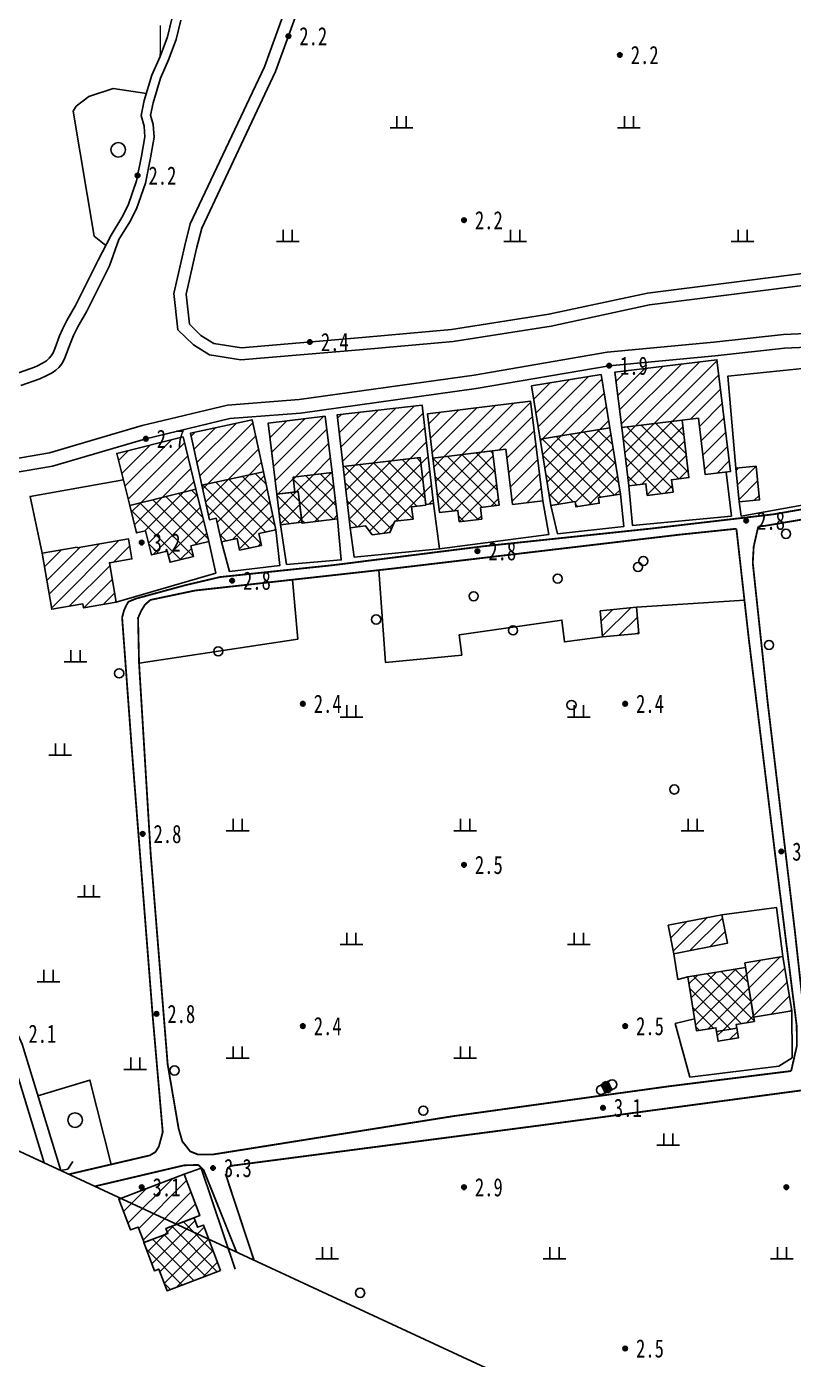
# Model space of a CAD drawing. Header units: metres. Extents: x 494039 to 619385, y 3351420 to 3402703.
# Drawn here: x 588508.8 to 588677.4, y 3392851.3 to 3393144.3 of the extents above; entities that cross this region are included whole.
import ezdxf
from ezdxf.enums import TextEntityAlignment as Align

# ---------------------------------------------------------------- set-up
doc = ezdxf.new("R2010")
doc.units = ezdxf.units.M
for name, pattern in [('2450', [0]), ('8521', [0]), ('8522', [0]), ('9610', [0])]:
    doc.linetypes.add(name, pattern=pattern)
for name, color, linetype in [('210100', 130, 'Continuous'), ('310300', 8, 'Continuous'), ('310500', 8, 'Continuous'), ('380202', 8, '2450'), ('420500', 8, 'Continuous'), ('430300', 8, 'Continuous'), ('510301', 8, 'Continuous'), ('510402', 8, 'Continuous'), ('720100', 8, 'Continuous'), ('760201', 8, '8521'), ('760202', 8, '8522'), ('810100', 8, '9610'), ('810302', 8, 'Continuous'), ('810501', 8, 'Continuous'), ('范围线', 8, 'Continuous')]:
    doc.layers.add(name, color=color, linetype=linetype)
doc.layers.add('710101', color=8, linetype='Continuous', lineweight=0)
pattern_1 = [(45, (0, 0), (-1.767766953, 1.767766953), []), (135, (0, 0), (-1.767766953, -1.767766953), [])]
pattern_2 = [(45, (0, 0), (-1.767766953, 1.767766953), [])]

# ---------------------------------------------------------------- blocks, each defined once
blk = doc.blocks.new('gc170')
at = {"linetype": 'Continuous'}
blk.add_circle((0, 0), 0.5, dxfattribs=at)
blk = doc.blocks.new('p_point')
for radius in [0.25, 0.2, 0.15, 0.1, 0.05]:
    blk.add_circle((0, 0), radius)
blk.add_point((0, 0))
blk = doc.blocks.new('vm')
at = {"linetype": 'Continuous'}
for p, q in [((1.25, 0), (-1.25, 0)), ((-0.5, 0), (-0.5, 1.3)), ((0.5, 1.3), (0.5, 0))]:
    blk.add_line(p, q, dxfattribs=at)
blk = doc.blocks.new('v1')
blk.add_circle((0, 0), 0.8)
blk = doc.blocks.new('1-3&1-4')
at = {"layer": '310300', "linetype": 'Continuous'}
h = blk.add_hatch(dxfattribs=at)
h.set_pattern_fill('ANSI31', color=8, scale=20, style=0)
h.set_pattern_definition(pattern_2)
h.paths.add_polyline_path([(588639.6605, 3393056.1166), (588638.18, 3393068.3168), (588660.5945, 3393071.0369), (588663.5751, 3393046.4762), (588658.0172, 3393045.8018), (588656.5172, 3393058.1622)])
h = blk.add_hatch(dxfattribs=at)
h.set_pattern_fill('ANSI31', color=8, scale=20, style=0)
h.set_pattern_definition(pattern_2)
h.paths.add_polyline_path([(588621.7504, 3393053.6039), (588619.8563, 3393065.3137), (588635.1187, 3393067.7825), (588637.0129, 3393056.0727)])
h = blk.add_hatch(dxfattribs=at)
h.set_pattern_fill('ANSI31', color=8, scale=20, style=0)
h.set_pattern_definition(pattern_2)
h.paths.add_polyline_path([(588598.1663, 3393049.4061), (588596.9803, 3393059.1345), (588619.6361, 3393061.8966), (588622.2998, 3393040.0473), (588615.6667, 3393039.2387), (588614.189, 3393051.3595)])
h = blk.add_hatch(dxfattribs=at)
h.set_pattern_fill('ANSI31', color=8, scale=20, style=0)
h.set_pattern_definition(pattern_2)
h.paths.add_polyline_path([(588567.3949, 3393045.2046), (588567.7903, 3393041.9512), (588563.8409, 3393041.4713), (588561.9417, 3393057.1014), (588574.4638, 3393058.623), (588575.9677, 3393046.2463)])
h = blk.add_hatch(dxfattribs=at)
h.set_pattern_fill('ANSI31', color=8, scale=20, style=0)
h.set_pattern_definition(pattern_2)
h.paths.add_polyline_path([(588578.4206, 3393047.5934), (588577.1149, 3393058.9451), (588595.7564, 3393061.0892), (588598.2467, 3393039.4378), (588596.5656, 3393039.2445), (588595.3809, 3393049.5441)])
h = blk.add_hatch(dxfattribs=at)
h.set_pattern_fill('ANSI31', color=8, scale=20, style=0)
h.set_pattern_definition(pattern_2)
h.paths.add_polyline_path([(588547.3547, 3393043.4917), (588544.8704, 3393054.9191), (588558.3873, 3393057.8577), (588560.8716, 3393046.4303)])
h = blk.add_hatch(dxfattribs=at)
h.set_pattern_fill('ANSI31', color=8, scale=20, style=0)
h.set_pattern_definition(pattern_2)
h.paths.add_polyline_path([(588531.4884, 3393039.0157), (588528.6544, 3393050.4605), (588543.2288, 3393054.0694), (588546.0628, 3393042.6246)])
h = blk.add_hatch(dxfattribs=at)
h.set_pattern_fill('ANSI31', color=8, scale=20, style=0)
h.set_pattern_definition(pattern_2)
h.paths.add_polyline_path([(588669.2115, 3393047.6477), (588669.9594, 3393040.28), (588665.4991, 3393039.8273), (588664.7512, 3393047.195)])
h = blk.add_hatch(dxfattribs=at)
h.set_pattern_fill('ANSI31', color=8, scale=20, style=0)
h.set_pattern_definition(pattern_2)
h.paths.add_polyline_path([(588512.2411, 3393028.5196), (588519.9538, 3393029.8332), (588519.9725, 3393029.7232), (588531.2448, 3393031.6431), (588531.9941, 3393027.2437), (588527.0303, 3393026.3983), (588528.5086, 3393017.7188), (588521.368, 3393016.5026), (588521.2217, 3393017.3618), (588514.3411, 3393016.1899)])
h = blk.add_hatch(dxfattribs=at)
h.set_pattern_fill('ANSI31', color=8, scale=20, style=0)
h.set_pattern_definition(pattern_2)
h.paths.add_polyline_path([(588634.9197, 3393015.8781), (588642.903, 3393016.6427), (588643.4532, 3393010.8984), (588635.4698, 3393010.1338)])
h = blk.add_hatch(dxfattribs=at)
h.set_pattern_fill('ANSI31', color=8, scale=20, style=0)
h.set_pattern_definition(pattern_2)
h.paths.add_polyline_path([(588649.8884, 3392946.7306), (588661.6862, 3392949.0428), (588662.9147, 3392942.7747), (588651.1169, 3392940.4625)])
h = blk.add_hatch(dxfattribs=at)
h.set_pattern_fill('ANSI31', color=8, scale=20, style=0)
h.set_pattern_definition(pattern_2)
h.paths.add_polyline_path([(588666.6965, 3392938.4888), (588675.0988, 3392939.8722), (588677.0659, 3392927.9238), (588668.6636, 3392926.5405)])
h = blk.add_hatch(dxfattribs=at)
h.set_pattern_fill('ANSI31', color=8, scale=20, style=0)
h.set_pattern_definition(pattern_2)
h.paths.add_polyline_path([(588664.9611, 3392924.1333), (588665.3174, 3392921.9692), (588660.8581, 3392921.235), (588660.5018, 3392923.3991)])
h = blk.add_hatch(dxfattribs=at)
h.set_pattern_fill('ANSI31', color=8, scale=20, style=0)
h.set_pattern_definition(pattern_2)
h.paths.add_polyline_path([(588539.4633, 3392880.0776), (588539.8774, 3392878.9853), (588534.6368, 3392876.9981), (588533.3501, 3392880.3915), (588531.6779, 3392879.7573), (588529.0998, 3392886.5562), (588543.4601, 3392892.0015), (588546.9107, 3392882.9016)])
at = {"layer": '310500', "linetype": 'Continuous'}
h = blk.add_hatch(dxfattribs=at)
h.set_pattern_fill('ANSI37', color=8, scale=20, style=0)
h.set_pattern_definition(pattern_1)
h.paths.add_polyline_path([(588639.3682, 3393041.5121), (588634.5196, 3393040.7278), (588634.7166, 3393039.51), (588629.5875, 3393038.6803), (588629.3976, 3393039.8548), (588624.1127, 3393038.9999), (588621.7504, 3393053.6039), (588637.0129, 3393056.0727)])
h = blk.add_hatch(dxfattribs=at)
h.set_pattern_fill('ANSI37', color=8, scale=20, style=0)
h.set_pattern_definition(pattern_1)
h.paths.add_polyline_path([(588652.9129, 3393057.7249), (588654.4425, 3393045.1201), (588650.601, 3393044.6539), (588650.9355, 3393041.8976), (588645.2896, 3393041.2124), (588644.9801, 3393043.763), (588641.2151, 3393043.3061), (588639.6605, 3393056.1166)])
h = blk.add_hatch(dxfattribs=at)
h.set_pattern_fill('ANSI37', color=8, scale=20, style=0)
h.set_pattern_definition(pattern_1)
h.paths.add_polyline_path([(588608.5888, 3393038.5645), (588608.8997, 3393036.0143), (588603.9431, 3393035.4101), (588603.6358, 3393037.9306), (588599.6249, 3393037.4417), (588598.1663, 3393049.4061), (588611.2336, 3393050.9992), (588612.6886, 3393039.0643)])
h = blk.add_hatch(dxfattribs=at)
h.set_pattern_fill('ANSI37', color=8, scale=20, style=0)
h.set_pattern_definition(pattern_1)
h.paths.add_polyline_path([(588596.5864, 3393039.0634), (588593.4692, 3393038.7049), (588593.7803, 3393036.0002), (588589.7589, 3393035.5377), (588588.6935, 3393033.0292), (588584.8339, 3393032.5852), (588583.3421, 3393034.4972), (588579.9715, 3393034.1096), (588578.4206, 3393047.5934), (588595.3809, 3393049.5441)])
h = blk.add_hatch(dxfattribs=at)
h.set_pattern_fill('ANSI37', color=8, scale=20, style=0)
h.set_pattern_definition(pattern_1)
h.paths.add_polyline_path([(588559.872, 3393032.852), (588560.4403, 3393030.2381), (588555.6658, 3393029.2001), (588555.1066, 3393031.7727), (588551.6558, 3393031.0225), (588550.5346, 3393036.1798), (588549.0161, 3393035.8497), (588547.3547, 3393043.4917), (588560.8716, 3393046.4303), (588563.6453, 3393033.6723)])
h = blk.add_hatch(dxfattribs=at)
h.set_pattern_fill('ANSI37', color=8, scale=20, style=0)
h.set_pattern_definition(pattern_1)
h.paths.add_polyline_path([(588568.5342, 3393042.0416), (588567.7903, 3393041.9512), (588567.3949, 3393045.2046), (588575.9677, 3393046.2463), (588577.2058, 3393036.0573), (588569.377, 3393035.106)])
h = blk.add_hatch(dxfattribs=at)
h.set_pattern_fill('ANSI37', color=8, scale=20, style=0)
h.set_pattern_definition(pattern_1)
h.paths.add_polyline_path([(588548.9201, 3393031.0855), (588544.9622, 3393030.1055), (588545.5282, 3393027.8197), (588540.3691, 3393026.5422), (588539.7618, 3393028.995), (588536.281, 3393028.1331), (588534.9605, 3393033.4659), (588532.9838, 3393032.9765), (588531.4884, 3393039.0157), (588546.0628, 3393042.6246)])
h = blk.add_hatch(dxfattribs=at)
h.set_pattern_fill('ANSI37', color=8, scale=20, style=0)
h.set_pattern_definition(pattern_1)
h.paths.add_polyline_path([(588563.8409, 3393041.4713), (588568.5342, 3393042.0416), (588569.3512, 3393035.3184), (588564.6578, 3393034.7481)])
h = blk.add_hatch(dxfattribs=at)
h.set_pattern_fill('ANSI37', color=8, scale=20, style=0)
h.set_pattern_definition(pattern_1)
h.paths.add_polyline_path([(588668.8193, 3392925.5949), (588664.8286, 3392924.9379), (588664.9611, 3392924.1333), (588660.5018, 3392923.3991), (588660.368, 3392924.2122), (588656.1182, 3392923.5126), (588654.1668, 3392935.3656), (588666.8665, 3392937.4564)])
h = blk.add_hatch(dxfattribs=at)
h.set_pattern_fill('ANSI37', color=8, scale=20, style=0)
h.set_pattern_definition(pattern_1)
h.paths.add_polyline_path([(588551.4807, 3392870.8497), (588539.6941, 3392866.3803), (588537.8841, 3392871.1534), (588536.913, 3392870.7851), (588534.5671, 3392876.9717), (588539.8774, 3392878.9853), (588539.4633, 3392880.0776), (588545.6336, 3392882.4173), (588546.4143, 3392880.3585), (588547.6914, 3392880.8428)])
at = {"layer": '210100', "color": 141, "linetype": 'Continuous', "elevation": 1.2, "flags": 128}
for points in [[(588542.7465, 3393145.6984), (588541.7378, 3393141.4312), (588540.0383, 3393136.9414), (588538.284, 3393132.9204), (588536.6467, 3393127.4989), (588536.0731, 3393124.7852), (588536.6331, 3393122.7504), (588536.8526, 3393119.9742), (588536.0773, 3393115.4025), (588534.9346, 3393109.8546), (588533.0026, 3393104.2222), (588531.5242, 3393101.3177), (588529.1378, 3393097.4603), (588527.0691, 3393091.6717)], [(588834.0033, 3393105.6345), (588799.7694, 3393099.7593), (588787.829, 3393098.5172), (588746.459, 3393092.9102), (588712.6167, 3393087.1696), (588700.0003, 3393087.3927), (588685.8196, 3393088.1271), (588645.7928, 3393083.0794), (588624.1309, 3393078.4461), (588602.572, 3393075.0174), (588582.861, 3393073.261), (588555.941, 3393070.9902), (588549.0307, 3393072.1042), (588545.5136, 3393074.282), (588542.1004, 3393077.6432), (588541.1933, 3393085.6041), (588543.6237, 3393096.1131), (588544.8062, 3393100.886), (588561.1268, 3393135.3902), (588566.7901, 3393151.1275), (588571.1966, 3393160.698), (588581.0009, 3393178.0536), (588593.3895, 3393209.929)], [(588527.0691, 3393091.6717), (588522.0657, 3393081.6931), (588520.099, 3393078.2452), (588519.1619, 3393076.3905), (588518.5251, 3393074.9032), (588517.2496, 3393071.4357), (588516.7916, 3393070.4943), (588516.3452, 3393069.8104), (588515.9109, 3393069.3116), (588515.2758, 3393068.7502), (588514.4421, 3393068.1776), (588513.2642, 3393067.5406), (588511.7254, 3393066.8678), (588507.5719, 3393065.3533)], [(588512.7151, 3392894.4935), (588505.0415, 3392919.5359)], [(588489.1684, 3393046.3524), (588513.8527, 3393050.5428), (588534.2629, 3393056.5687), (588553.0231, 3393061.07), (588568.7238, 3393062.2643), (588607.2184, 3393067.6603), (588636.4958, 3393072.7039), (588659.8816, 3393074.889), (588675.2201, 3393076.5607), (588706.6048, 3393077.9593)]]:
    blk.add_lwpolyline(points, dxfattribs=at)
at = {"layer": '310300', "color": 8, "linetype": 'Continuous', "flags": 128}
for points, elevation in [([(588639.6605, 3393056.1166), (588638.18, 3393068.3168), (588660.5945, 3393071.0369), (588663.5751, 3393046.4762), (588658.0172, 3393045.8018), (588656.5172, 3393058.1622)], 6.492), ([(588621.7504, 3393053.6039), (588619.8563, 3393065.3137), (588635.1187, 3393067.7825), (588637.0129, 3393056.0727)], 6.5813), ([(588598.1663, 3393049.4061), (588596.9803, 3393059.1345), (588619.6361, 3393061.8966), (588622.2998, 3393040.0473), (588615.6667, 3393039.2387), (588614.189, 3393051.3595)], 6.5813), ([(588567.3949, 3393045.2046), (588567.7903, 3393041.9512), (588563.8409, 3393041.4713), (588561.9417, 3393057.1014), (588574.4638, 3393058.623), (588575.9677, 3393046.2463)], 6.8268), ([(588578.4206, 3393047.5934), (588577.1149, 3393058.9451), (588595.7564, 3393061.0892), (588598.2467, 3393039.4378), (588596.5656, 3393039.2445), (588595.3809, 3393049.5441)], 6.5813), ([(588547.3547, 3393043.4917), (588544.8704, 3393054.9191), (588558.3873, 3393057.8577), (588560.8716, 3393046.4303)], 6.8268), ([(588531.4884, 3393039.0157), (588528.6544, 3393050.4605), (588543.2288, 3393054.0694), (588546.0628, 3393042.6246)], 6.8268), ([(588669.2115, 3393047.6477), (588669.9594, 3393040.28), (588665.4991, 3393039.8273), (588664.7512, 3393047.195)], 6.492), ([(588512.2411, 3393028.5196), (588519.9538, 3393029.8332), (588519.9725, 3393029.7232), (588531.2448, 3393031.6431), (588531.9941, 3393027.2437), (588527.0303, 3393026.3983), (588528.5086, 3393017.7188), (588521.368, 3393016.5026), (588521.2217, 3393017.3618), (588514.3411, 3393016.1899)], 6.2721), ([(588649.8884, 3392946.7306), (588661.6862, 3392949.0428), (588662.9147, 3392942.7747), (588651.1169, 3392940.4625)], 6.4297), ([(588666.6965, 3392938.4888), (588675.0988, 3392939.8722), (588677.0659, 3392927.9238), (588668.6636, 3392926.5405)], 6.6975), ([(588664.9611, 3392924.1333), (588665.3174, 3392921.9692), (588660.8581, 3392921.235), (588660.5018, 3392923.3991)], 7.233), ([(588539.4633, 3392880.0776), (588539.8774, 3392878.9853), (588534.6368, 3392876.9981), (588533.3501, 3392880.3915), (588531.6779, 3392879.7573), (588529.0998, 3392886.5562), (588543.4601, 3392892.0015), (588546.9107, 3392882.9016)], 7.1277)]:
    blk.add_lwpolyline(points, close=True, dxfattribs=dict(at, elevation=elevation))
blk.add_lwpolyline([(588634.9197, 3393015.8781), (588642.903, 3393016.6427), (588643.4532, 3393010.8984), (588635.4698, 3393010.1338)], close=True, dxfattribs=at)
at = {"layer": '310500', "color": 8, "linetype": 'Continuous', "flags": 128}
for points, elevation in [([(588639.3682, 3393041.5121), (588634.5196, 3393040.7278), (588634.7166, 3393039.51), (588629.5875, 3393038.6803), (588629.3976, 3393039.8548), (588624.1127, 3393038.9999), (588621.7504, 3393053.6039), (588637.0129, 3393056.0727)], 14.1368), ([(588652.9129, 3393057.7249), (588654.4425, 3393045.1201), (588650.601, 3393044.6539), (588650.9355, 3393041.8976), (588645.2896, 3393041.2124), (588644.9801, 3393043.763), (588641.2151, 3393043.3061), (588639.6605, 3393056.1166)], 11.1688), ([(588608.5888, 3393038.5645), (588608.8997, 3393036.0143), (588603.9431, 3393035.4101), (588603.6358, 3393037.9306), (588599.6249, 3393037.4417), (588598.1663, 3393049.4061), (588611.2336, 3393050.9992), (588612.6886, 3393039.0643)], 13.8467), ([(588596.5864, 3393039.0634), (588593.4692, 3393038.7049), (588593.7803, 3393036.0002), (588589.7589, 3393035.5377), (588588.6935, 3393033.0292), (588584.8339, 3393032.5852), (588583.3421, 3393034.4972), (588579.9715, 3393034.1096), (588578.4206, 3393047.5934), (588595.3809, 3393049.5441)], 13.751), ([(588559.872, 3393032.852), (588560.4403, 3393030.2381), (588555.6658, 3393029.2001), (588555.1066, 3393031.7727), (588551.6558, 3393031.0225), (588550.5346, 3393036.1798), (588549.0161, 3393035.8497), (588547.3547, 3393043.4917), (588560.8716, 3393046.4303), (588563.6453, 3393033.6723)], 11.4047), ([(588568.5342, 3393042.0416), (588567.7903, 3393041.9512), (588567.3949, 3393045.2046), (588575.9677, 3393046.2463), (588577.2058, 3393036.0573), (588569.377, 3393035.106)], 12.3611), ([(588548.9201, 3393031.0855), (588544.9622, 3393030.1055), (588545.5282, 3393027.8197), (588540.3691, 3393026.5422), (588539.7618, 3393028.995), (588536.281, 3393028.1331), (588534.9605, 3393033.4659), (588532.9838, 3393032.9765), (588531.4884, 3393039.0157), (588546.0628, 3393042.6246)], 11.6916), ([(588563.8409, 3393041.4713), (588568.5342, 3393042.0416), (588569.3512, 3393035.3184), (588564.6578, 3393034.7481)], 13.6618), ([(588668.8193, 3392925.5949), (588664.8286, 3392924.9379), (588664.9611, 3392924.1333), (588660.5018, 3392923.3991), (588660.368, 3392924.2122), (588656.1182, 3392923.5126), (588654.1668, 3392935.3656), (588666.8665, 3392937.4564)], 11.2189), ([(588551.4807, 3392870.8497), (588539.6941, 3392866.3803), (588537.8841, 3392871.1534), (588536.913, 3392870.7851), (588534.5671, 3392876.9717), (588539.8774, 3392878.9853), (588539.4633, 3392880.0776), (588545.6336, 3392882.4173), (588546.4143, 3392880.3585), (588547.6914, 3392880.8428)], 14.0505)]:
    blk.add_lwpolyline(points, close=True, dxfattribs=dict(at, elevation=elevation))
at = {"layer": '380202', "color": 8, "linetype": '2450', "flags": 128}
for points in [[(588685.8522, 3393069.7561), (588663.0198, 3393067.4501), (588664.7512, 3393047.195)], [(588665.4991, 3393039.8273), (588665.8978, 3393036.655), (588701.275, 3393043.0179), (588700.6353, 3393051.3762)], [(588530.0996, 3393044.6242), (588509.6043, 3393040.9852), (588512.2411, 3393028.5196)], [(588641.2151, 3393043.3061), (588642.0363, 3393034.5772), (588663.7737, 3393036.6547), (588662.6132, 3393046.3595)], [(588551.6558, 3393031.0225), (588553.4422, 3393024.4754), (588564.4735, 3393025.7766), (588563.6453, 3393033.6723)], [(588675.0988, 3392939.8722), (588673.7219, 3392950.619), (588661.6862, 3392949.0428)], [(588651.1169, 3392940.4625), (588651.984, 3392934.8213), (588654.1668, 3392935.3656)], [(588655.6798, 3392926.1752), (588651.4171, 3392925.1344), (588654.6513, 3392913.361), (588674.2062, 3392915.7548), (588677.1617, 3392917.611), (588677.0659, 3392927.9238)], [(588554.6473, 3392871.1167), (588547.2231, 3392893.3182), (588543.4601, 3392892.0015)]]:
    blk.add_lwpolyline(points, dxfattribs=at)
for points, elevation in [([(588624.1127, 3393038.9999), (588625.5372, 3393032.805), (588640.1554, 3393034.4097), (588639.3682, 3393041.5121)], 5.8166), ([(588579.9715, 3393034.1096), (588580.8618, 3393027.6146), (588599.6262, 3393029.462), (588598.2467, 3393039.4378)], 5.8166), ([(588599.6262, 3393029.462), (588623.6564, 3393032.6376), (588622.2998, 3393040.0473)], 5.8166), ([(588564.6578, 3393034.7481), (588565.9665, 3393026.0359), (588577.9827, 3393027.0298), (588577.2058, 3393036.0573)], 5.8166), ([(588528.5086, 3393017.7188), (588550.4156, 3393024.1301), (588548.9201, 3393031.0855)], 5.8701)]:
    blk.add_lwpolyline(points, dxfattribs=dict(at, elevation=elevation))
at = {"layer": '420500', "color": 8, "linetype": 'Continuous', "const_width": 0.4, "flags": 128}
for points in [[(588669.6786, 3393034.3861), (588671.2971, 3393034.5542), (588713.4517, 3393041.7021), (588712.9872, 3393044.3975), (588700.8721, 3393041.8952), (588672.9429, 3393037.0518), (588645.8765, 3393033.8989), (588609.084, 3393030.0154), (588576.0226, 3393025.8632), (588551.3517, 3393023.2717), (588543.7645, 3393021.4894), (588532.9613, 3393018.551), (588531.2368, 3393017.8598), (588530.7813, 3393017.1235), (588530.2526, 3393015.9695), (588529.8261, 3393014.3817), (588531.95, 3392985.4722), (588536.5914, 3392926.2127), (588538.7553, 3392901.2553), (588537.8998, 3392898.0868), (588537.1506, 3392896.8931), (588535.9521, 3392896.154), (588518.1101, 3392891.989)], [(588676.911, 3392914.6934), (588650.1958, 3392911.3549), (588602.6211, 3392904.7683), (588549.6934, 3392896.3304), (588546.4879, 3392896.3411), (588544.8024, 3392897.0191), (588543.0669, 3392899.2059), (588542.2408, 3392902.064), (588539.8416, 3392916.1341), (588536.1061, 3392962.4014), (588533.5491, 3393004.3335), (588533.3283, 3393014.2855), (588534.0385, 3393015.8824), (588534.8666, 3393017.2211), (588536.0552, 3393018.244), (588545.865, 3393020.3071), (588589.4566, 3393025.1472), (588652.4713, 3393032.5995), (588664.8716, 3393033.887)], [(588676.911, 3392914.6934), (588678.1739, 3392920.2711), (588678.1237, 3392924.642), (588673.4877, 3392961.4865), (588667.5812, 3393009.8049), (588664.8716, 3393033.887)], [(588669.6786, 3393034.3861), (588668.6727, 3393029.9546), (588668.4708, 3393026.3754), (588671.7126, 3392996.0036), (588677.7057, 3392945.6218), (588680.5627, 3392919.6211), (588682.2709, 3392915.3632)], [(588558.8243, 3392873.0885), (588552.7242, 3392891.5703), (588552.851, 3392892.9736), (588553.135, 3392893.4326), (588553.8184, 3392893.8594), (588622.1579, 3392902.7905), (588687.3867, 3392911.535), (588734.1072, 3392917.7294)], [(588523.8202, 3392889.3382), (588543.4602, 3392893.9652), (588546.5791, 3392894.0433), (588547.7675, 3392892.8835), (588554.9955, 3392874.866)]]:
    blk.add_lwpolyline(points, dxfattribs=at)
at = {"layer": '430300', "color": 8, "linetype": 'Continuous'}
blk.add_line((588517.8733, 3392893.111), (588518.965, 3392894.7868), dxfattribs=at)
at = {"layer": '430300', "color": 8, "linetype": 'Continuous', "flags": 128}
blk.add_lwpolyline([(588516.3746, 3392892.7947), (588517.8733, 3392893.111)], dxfattribs=at)
at = {"layer": '510402', "color": 8, "linetype": 'Continuous'}
for p, q in [((588636.1331, 3392912.3766), (588635.4689, 3392912.0563)), ((588635.4689, 3392912.0563), (588636.5114, 3392909.8945)), ((588637.1756, 3392910.2148), (588636.1331, 3392912.3766)), ((588636.5114, 3392909.8945), (588637.1756, 3392910.2148))]:
    blk.add_line(p, q, dxfattribs=at)
at = {"layer": '510402', "color": 8, "linetype": 'Continuous', "const_width": 2.4, "flags": 128}
blk.add_lwpolyline([(588637.223, 3392911.5699), (588635.4215, 3392910.7012)], dxfattribs=at)
at = {"layer": '710101', "color": 8, "linetype": 'Continuous', "const_width": 0.3, "elevation": 2, "flags": 128}
blk.add_lwpolyline([(588538.198, 3393144.562), (588538.234, 3393139.5115), (588538.1753, 3393137.6998)], dxfattribs=at)
at = {"layer": '760201', "color": 8, "linetype": '8521', "flags": 128}
for points in [[(588833.9018, 3393108.3314), (588799.4065, 3393102.3885), (588787.5135, 3393101.1513), (588746.0589, 3393095.5329), (588712.4166, 3393089.8262), (588700.0924, 3393090.0441), (588685.7215, 3393090.7884), (588645.3487, 3393085.6971), (588623.6448, 3393081.0548), (588602.2456, 3393077.6515), (588582.6318, 3393075.9037), (588556.0421, 3393073.6608), (588549.9763, 3393074.6386), (588547.1629, 3393076.3807), (588544.6298, 3393078.8753), (588543.8805, 3393085.451), (588546.2035, 3393095.4952), (588547.3174, 3393099.9911), (588563.5794, 3393134.3716), (588569.2474, 3393150.1219), (588573.5602, 3393159.4889), (588583.4045, 3393176.9153), (588595.8615, 3393208.9668)], [(588524.5688, 3393092.9254), (588519.5723, 3393082.9604), (588517.6539, 3393079.6294), (588516.701, 3393077.7628), (588516.0553, 3393076.2637), (588515.1147, 3393073.6438), (588514.6508, 3393072.5858), (588514.2516, 3393071.9214), (588513.789, 3393071.3668), (588513.1671, 3393070.8234), (588512.3581, 3393070.2904), (588511.2437, 3393069.7226), (588510.5396, 3393069.4201), (588506.2587, 3393067.8686), (588502.9152, 3393066.7796), (588501.0844, 3393066.255), (588499.1909, 3393065.7872), (588494.8688, 3393064.8884), (588480.3024, 3393062.2506), (588473.146, 3393060.8516), (588470.5171, 3393060.4159), (588468.6359, 3393060.2269), (588467.5051, 3393060.1946), (588466.5598, 3393060.2282), (588464.8272, 3393060.4138), (588463.8848, 3393060.5706), (588462.0132, 3393060.9839), (588459.8695, 3393061.6299), (588457.917, 3393062.413), (588456.3072, 3393063.1995), (588454.1361, 3393064.4905), (588453.2927, 3393065.0911), (588452.4768, 3393065.7486), (588450.5104, 3393067.6123), (588447.1508, 3393071.2892), (588445.2859, 3393073.4955), (588444.005, 3393075.1687), (588442.7608, 3393077.0878), (588441.8653, 3393078.8651), (588440.9796, 3393080.8446), (588438.7767, 3393085.3569), (588437.0896, 3393088.4854), (588435.3328, 3393091.4205), (588431.0706, 3393098.0337), (588429.4887, 3393100.796), (588428.7475, 3393102.3581), (588428.0801, 3393104.1284), (588426.5433, 3393109.2398), (588425.8829, 3393111.2252), (588425.2826, 3393112.7185), (588424.229, 3393114.9693), (588422.7493, 3393117.8097), (588419.138, 3393124.3737), (588417.6328, 3393127.2117), (588413.6658, 3393135.4388), (588411.8131, 3393139.0749), (588410.2858, 3393141.7338), (588406.2521, 3393148.376), (588405.8613, 3393148.9669), (588405.2287, 3393149.7887), (588404.64, 3393150.3816), (588404.2192, 3393150.7039), (588403.5903, 3393151.0576), (588402.672, 3393151.4048), (588401.4349, 3393151.7001), (588398.0308, 3393152.2317), (588397.1211, 3393152.4194), (588395.2042, 3393152.9196), (588392.4777, 3393153.7904), (588384.3689, 3393156.5807), (588382.0013, 3393157.3161), (588378.9707, 3393158.157), (588376.2683, 3393158.7762), (588374.9008, 3393159.0171), (588373.1278, 3393159.2176), (588372.3772, 3393159.2491), (588371.0607, 3393159.1974), (588369.7716, 3393158.9702), (588368.7217, 3393158.5717), (588368.0532, 3393158.1038), (588367.5346, 3393157.5442), (588366.1624, 3393155.5093), (588365.5272, 3393154.7115), (588364.8609, 3393154.0468), (588364.175, 3393153.5201), (588363.5059, 3393153.1422), (588362.6111, 3393152.7759), (588359.7968, 3393151.9062)], [(588516.3745, 3392892.7947), (588507.8567, 3392920.5922), (588503.9624, 3392929.2991), (588502.6419, 3392938.5173), (588500.4454, 3392945.5708), (588499.6852, 3392950.7385), (588498.8509, 3392952.9844), (588496.2659, 3392957.8043), (588495.2872, 3392960.0162), (588489.5926, 3392975.7698), (588487.2584, 3392984.3815), (588479.483, 3393012.5293), (588476.293, 3393030.924), (588476.4236, 3393033.9299), (588476.8055, 3393035.5453), (588477.4, 3393036.9056), (588478.7806, 3393039.1371), (588489.9666, 3393043.4438), (588514.5312, 3393047.6139), (588535.0384, 3393053.6685), (588553.49, 3393058.0957), (588569.0462, 3393059.279), (588607.6816, 3393064.6948), (588636.8907, 3393069.7266), (588660.1838, 3393071.903), (588675.4497, 3393073.5668), (588706.7155, 3393074.96), (588715.1746, 3393075.2074), (588719.3458, 3393074.9968), (588722.542, 3393074.6487), (588732.9488, 3393075.3448), (588735.5016, 3393075.395), (588738.4172, 3393075.0725), (588741.2568, 3393073.9079), (588742.4018, 3393072.1619), (588742.7199, 3393070.0385), (588742.9367, 3393066.7921), (588746.0275, 3393050.2072), (588759.2195, 3393053.3058), (588757.6418, 3393059.6166), (588758.8522, 3393066.1294), (588759.5696, 3393069.6869), (588761.0126, 3393072.499), (588764.0624, 3393077.4288), (588768.0995, 3393080.1175), (588777.5118, 3393085.2597), (588814.5419, 3393091.3945), (588827.9989, 3393092.6662)]]:
    blk.add_lwpolyline(points, dxfattribs=at)
at = {"layer": '760202', "color": 8, "linetype": '8522', "flags": 128}
blk.add_lwpolyline([(588624.6482, 3393384.9721), (588619.95, 3393384.2146), (588618.9504, 3393383.7962), (588618.1553, 3393382.511), (588617.7791, 3393380.2266), (588617.9232, 3393378.0647), (588620.3373, 3393375.9799), (588627.0004, 3393371.4178), (588628.1824, 3393370.6887), (588629.0145, 3393369.8782), (588629.26, 3393368.838), (588629.5051, 3393359.6541), (588628.3334, 3393347.9403), (588625.1076, 3393332.9059), (588621.9852, 3393324.0267), (588617.6079, 3393315.035), (588615.2343, 3393311.1755), (588612.6442, 3393309.373), (588609.6224, 3393307.8364), (588603.1017, 3393308.315), (588594.9384, 3393308.7729), (588592.3016, 3393307.1456), (588591.1342, 3393305.4981), (588591.2136, 3393300.1174), (588592.5717, 3393298.2407), (588595.3075, 3393295.9561), (588603.2895, 3393291.6114), (588604.3515, 3393290.214), (588604.7041, 3393289.1072), (588604.057, 3393287.5821), (588600.3673, 3393279.9412), (588597.1086, 3393277.0693), (588593.7681, 3393274.5443), (588592.4934, 3393272.963), (588591.8209, 3393271.1574), (588590.6707, 3393265.9445), (588590.7738, 3393263.9552), (588593.7284, 3393244.0571), (588592.1707, 3393237.4666), (588585.4691, 3393222.8012), (588583.0326, 3393218.3837), (588576.7155, 3393209.8497), (588568.8978, 3393197.2071), (588565.017, 3393188.0532), (588562.1476, 3393181.9776), (588543.576, 3393153.6169), (588540.8193, 3393146.286), (588539.8111, 3393142.0209), (588538.1753, 3393137.6998), (588536.3935, 3393133.6155), (588534.6971, 3393127.9984), (588534.0048, 3393124.7229), (588534.6436, 3393122.4013), (588534.8284, 3393120.0644), (588534.1008, 3393115.7735), (588532.991, 3393110.3857), (588531.1465, 3393105.0083), (588529.7702, 3393102.3044), (588527.3841, 3393098.4476), (588524.5688, 3393092.9254)], dxfattribs=at)
at = {"layer": '810100', "color": 8, "linetype": '9610', "flags": 128}
for points in [[(588535.1629, 3393129.5405), (588527.8385, 3393130.6413), (588522.5329, 3393128.9138), (588519.724, 3393126.7615), (588519.0613, 3393125.6903), (588523.716, 3393098.1782), (588526.2098, 3393096.1441)], [(588635.4698, 3393010.1338), (588627.0567, 3393009.0092), (588626.4989, 3393013.8), (588603.9197, 3393010.5569), (588604.509, 3393006.1171), (588587.7314, 3393004.4723), (588586.2362, 3393024.7897)], [(588567.3151, 3393022.6888), (588568.4192, 3393009.628), (588533.5491, 3393004.3335)], [(588666.6373, 3393018.1937), (588642.903, 3393016.6427)], [(588527.4241, 3392894.1632), (588522.7586, 3392912.6915), (588511.3285, 3392909.2621)]]:
    blk.add_lwpolyline(points, dxfattribs=at)
at = {"layer": '范围线', "color": 8, "flags": 128}
blk.add_lwpolyline([(580974.9971, 3398172.2884), (580158.1729, 3397748.7629), (583102.2681, 3395406.1495), (589376.9328, 3392493.3034), (594318.9563, 3392016.403), (594002.9657, 3392059.9931), (593709.5027, 3392110.274), (593489.39, 3392154.2585), (593446.55, 3392164.1073), (593184.0367, 3392224.4585), (592856.0894, 3392311.9807), (592630.9821, 3392379.424), (592345.2786, 3392474.0542), (592112.8421, 3392558.6278), (591835.9381, 3392668.5492), (591571.4074, 3392783.2499), (591303.4331, 3392909.9936), (591275.2655, 3392923.316), (591065.2798, 3393031.2284), (591019.813, 3393054.5939), (590886.2864, 3393127.1825), (590776.1303, 3393189.2284), (589711.9005, 3393302.4152), (583546.9224, 3396125.8295)], close=True, dxfattribs=at)
at = {"layer": '510301', "color": 8, "linetype": 'Continuous', "xscale": 2, "yscale": 2}
for p in [(588675.766, 3393032.7724, 3.5259), (588643.2173, 3393025.4672, 3.5483), (588644.4242, 3393026.8189, 3.5483), (588625.5819, 3393022.9315, 3.5706), (588607.1196, 3393019.057, 3.5929), (588585.6729, 3393013.9431, 3.5929), (588615.7823, 3393011.5581, 3.6082), (588672.0486, 3393008.356, 3.5483), (588550.9521, 3393006.9232, 3.5483), (588529.1786, 3393002.0961, 3.4166), (588628.6194, 3392995.1631, 3.6082), (588651.2146, 3392976.5824, 3.6618), (588541.3396, 3392914.8075, 4.0035), (588596.0322, 3392905.9742, 4.1106), (588582.1522, 3392865.9282, 3.7357)]:
    blk.add_blockref('gc170', p, dxfattribs=at)
at = {"layer": '510402', "color": 8, "linetype": 'Continuous', "xscale": 2, "yscale": 2}
for p in [(588637.5551, 3392911.7301), (588635.0894, 3392910.541)]:
    blk.add_blockref('gc170', p, dxfattribs=at)
at = {"layer": '720100', "color": 8, "linetype": 'Continuous', "xscale": 2, "yscale": 2, "zscale": 2}
for p in [(588566.3827, 3393142.1615, 2.1841), (588639.25, 3393138.0235, 2.2104), (588533.2259, 3393111.5258, 2.1721), (588604.9873, 3393101.7045, 2.1716), (588571.1113, 3393074.9319, 2.417), (588636.8907, 3393069.7266, 1.8509), (588535.0384, 3393053.6685, 2.7285), (588667.0213, 3393035.6584, 2.812), (588534.1323, 3393030.8495, 3.2331), (588607.931, 3393028.9556, 2.8055), (588554.0001, 3393022.4733, 2.794), (588569.5596, 3392995.4222, 2.4335), (588640.4144, 3392995.4224, 2.3887), (588534.3328, 3392966.805, 2.7994), (588674.7383, 3392962.9421, 3.1644), (588604.987, 3392959.9949, 2.5248), (588537.3755, 3392927.2498, 2.8345), (588569.5595, 3392924.5674, 2.4342), (588640.4143, 3392924.5676, 2.5456), (588635.5359, 3392906.6123, 3.0973), (588549.8109, 3392893.3831, 3.2571), (588534.132, 3392889.14, 3.0895), (588604.9868, 3392889.1401, 2.9115), (588675.8416, 3392889.1402, 2.5193), (588640.4141, 3392853.7128, 2.5438)]:
    blk.add_blockref('p_point', p, dxfattribs=at)
at = {"layer": '810302', "color": 8, "linetype": 'Continuous', "xscale": 2, "yscale": 2}
for p in [(588591.2411, 3393121.9937), (588641.2411, 3393121.9937), (588566.2411, 3393096.9937), (588616.2411, 3393096.9937), (588666.2411, 3393096.9937), (588519.5711, 3393004.6037, 4.3195), (588580.2344, 3392992.5004), (588630.2344, 3392992.5004), (588516.1784, 3392984.0966, 4.3195), (588555.2344, 3392967.5004), (588605.2344, 3392967.5004), (588655.2344, 3392967.5004), (588522.5344, 3392952.957, 4.3195), (588580.2344, 3392942.5004), (588630.2344, 3392942.5004), (588513.6444, 3392934.3304, 4.3195), (588555.2344, 3392917.5004), (588605.2344, 3392917.5004), (588532.7124, 3392915.0552, 4.3195), (588649.8841, 3392898.3793), (588574.8841, 3392873.3793), (588624.8841, 3392873.3793), (588674.8841, 3392873.3793)]:
    blk.add_blockref('vm', p, dxfattribs=at)
at = {"layer": '810501', "color": 8, "linetype": 'Continuous', "xscale": 2, "yscale": 2}
for p in [(588528.9738, 3393117.1801, 4.4311), (588519.4883, 3392903.9124, 3.8732)]:
    blk.add_blockref('v1', p, dxfattribs=at)
at = {"layer": '720100', "color": 8, "width": 0.75}
for s, p in [('2.2', (588568.7827, 3393142.1615, 2.1841)), ('2.2', (588641.65, 3393138.0235, 2.2104)), ('2.2', (588535.6259, 3393111.5258, 2.1721)), ('2.2', (588607.3873, 3393101.7045, 2.1716)), ('2.4', (588573.5113, 3393074.9319, 2.417)), ('1.9', (588639.2907, 3393069.7266, 1.8509)), ('2.7', (588537.4384, 3393053.6685, 2.7285)), ('2.8', (588669.4213, 3393035.6584, 2.812)), ('3.2', (588536.5323, 3393030.8495, 3.2331)), ('2.8', (588610.331, 3393028.9556, 2.8055)), ('2.8', (588556.4001, 3393022.4733, 2.794)), ('2.4', (588571.9596, 3392995.4222, 2.4335)), ('2.4', (588642.8144, 3392995.4224, 2.3887)), ('2.8', (588536.7328, 3392966.805, 2.7994)), ('3.2', (588677.1383, 3392962.9421, 3.1644)), ('2.5', (588607.387, 3392959.9949, 2.5248)), ('2.8', (588539.7755, 3392927.2498, 2.8345)), ('2.1', (588509.2293, 3392922.8892, 2.123)), ('2.4', (588571.9595, 3392924.5674, 2.4342)), ('2.5', (588642.8143, 3392924.5676, 2.5456)), ('3.1', (588637.9359, 3392906.6123, 3.0973)), ('3.3', (588552.2109, 3392893.3831, 3.2571)), ('3.1', (588536.532, 3392889.14, 3.0895)), ('2.9', (588607.3868, 3392889.1401, 2.9115)), ('2.5', (588642.8141, 3392853.7128, 2.5438))]:
    blk.add_text(s, height=4, dxfattribs=at).set_placement(p, align=Align.MIDDLE_LEFT)

msp = doc.modelspace()

# ---------------------------------------------------------------- block references
msp.add_blockref('1-3&1-4', (0, 0))

doc.saveas('drawing.dxf')
